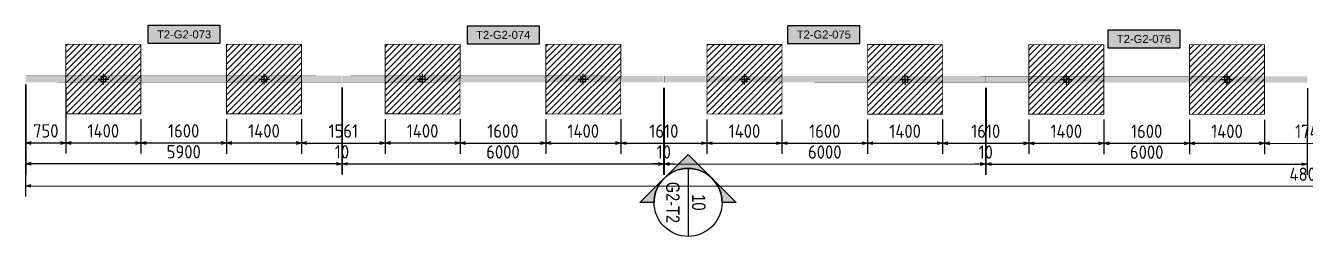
# Model space of a CAD drawing. Header units: centimetres. Extents: x -6122352 to 6876996, y -1694241 to 2592194.
# Drawn here: x 3305431 to 3329328, y 621639 to 625579 of the extents above; entities that cross this region are included whole.
import ezdxf
from ezdxf.enums import TextEntityAlignment as Align

# ---------------------------------------------------------------- set-up
doc = ezdxf.new("R2010")
doc.units = ezdxf.units.CM
doc.header["$MEASUREMENT"] = 0
doc.header["$PDMODE"] = 66
doc.header["$PDSIZE"] = 100
doc.linetypes.add('CENTER', pattern=[2, 1.25, -0.25, 0.25, -0.25])
doc.layers.get('Defpoints').update_dxf_attribs({"color": 255, "linetype": 'CENTER'})
for name, color, linetype in [('00-MI-DIM', 7, 'Continuous'), ('@MI-FOOTINGS', 7, 'Continuous'), ('@MI-TYPE-02', 6, 'Continuous'), ('PANEL-TAGS', 7, 'Continuous')]:
    doc.layers.add(name, color=color, linetype=linetype)
doc.styles.add('Arial Narrow', font='ARIALN.TTF', dxfattribs={"width": 0.95, "height": 500})
doc.styles.add('PANELTAG_STYLE', font='arial.ttf')
doc.styles.add('Schueco-BEMSTIL', font='isocpeur.ttf', dxfattribs={"width": 0.9})
doc.dimstyles.new('MI- JWC-TXT-2.5 MM', dxfattribs={"dimscale": 1.5, "dimtxt": 2.5, "dimasz": 1, "dimexe": 2, "dimexo": 1, "dimgap": 1, "dimtad": 1, "dimdec": 0, "dimdsep": 46, "dimtxsty": 'Schueco-BEMSTIL', "dimblk": 'OPEN30', "dimcen": 0, "dimdle": 2, "dimclrd": 140, "dimclre": 8, "dimclrt": 40, "dimadec": 0, "dimazin": 2, "dimtfac": 1, "dimtdec": 0, "dimtix": 1, "dimtmove": 2, "dimatfit": 3, "dimldrblk": 'OPEN', "dimfxl": 2, "dimlwd": -1, "dimlwe": -1, "dimarcsym": 0})

# ---------------------------------------------------------------- blocks, each defined once
blk = doc.blocks.new('_Open30')
at = {"color": 0, "linetype": 'ByBlock', "lineweight": -2}
for p, q in [((-1, 0.27), (0, 0)), ((0, 0), (-1, -0.27)), ((0, 0), (-1, 0))]:
    blk.add_line(p, q, dxfattribs=at)
blk = doc.blocks.new('*D958')
at = {"layer": '00-MI-DIM', "color": 8, "transparency": 16777216}
for p, q in [((436944, -191370), (438571, -191370)), ((436947, -197270), (438570, -197270))]:
    blk.add_line(p, q, dxfattribs=at)
at = {"layer": '00-MI-DIM', "color": 140, "transparency": 16777216}
blk.add_line((438371, -191470), (438370, -197170), dxfattribs=at)
at = {"layer": 'Defpoints', "color": 0, "transparency": 16777216}
for p in [(436844, -191370), (436847, -197270), (438370, -197270)]:
    blk.add_point(p, dxfattribs=at)
at = {"layer": '00-MI-DIM', "color": 140, "transparency": 16777216, "xscale": 100, "yscale": 100, "zscale": 100}
for p, rotation in [((438371, -191370), 89.98973417893167), ((438370, -197270), 269.9897341789317)]:
    blk.add_blockref('_Open30', p, dxfattribs=dict(at, rotation=rotation))
at = {"layer": '00-MI-DIM', "color": 40, "transparency": 16777216, "insert": (438146, -194320), "char_height": 250, "attachment_point": 5, "rotation": 89.9897, "style": 'Schueco-BEMSTIL'}
blk.add_mtext('5900', dxfattribs=at)
blk = doc.blocks.new('_Open')
at = {"color": 0, "linetype": 'ByBlock', "lineweight": -2}
for p, q in [((-1, 0), (0, 0)), ((-1, 0), (0, 0)), ((0, 0), (-1, 0))]:
    blk.add_line(p, q, dxfattribs=at)
blk = doc.blocks.new('*D959')
at = {"layer": '00-MI-DIM', "color": 140, "transparency": 16777216}
for p, q in [((438371, -191260), (438371, -191160)), ((438371, -191370), (438371, -191360)), ((438371, -191470), (438371, -191570))]:
    blk.add_line(p, q, dxfattribs=at)
at = {"layer": '00-MI-DIM', "color": 8, "transparency": 16777216}
for p, q in [((436944, -191360), (438571, -191360)), ((436944, -191370), (438571, -191370))]:
    blk.add_line(p, q, dxfattribs=at)
at = {"layer": 'Defpoints', "color": 0, "transparency": 16777216}
for p in [(436844, -191360), (436844, -191370), (438371, -191360)]:
    blk.add_point(p, dxfattribs=at)
at = {"layer": '00-MI-DIM', "color": 140, "transparency": 16777216, "xscale": 100, "yscale": 100, "zscale": 100}
for p, rotation in [((438371, -191360), 269.9897341789317), ((438371, -191370), 89.98973417893167)]:
    blk.add_blockref('_Open30', p, dxfattribs=dict(at, rotation=rotation))
at = {"layer": '00-MI-DIM', "color": 40, "transparency": 16777216, "insert": (438146, -191365), "char_height": 250, "attachment_point": 5, "rotation": 89.9897, "style": 'Schueco-BEMSTIL'}
blk.add_mtext('10', dxfattribs=at)
blk = doc.blocks.new('*D960')
at = {"layer": '00-MI-DIM', "color": 8, "transparency": 16777216}
for p, q in [((436946, -185360), (438572, -185360)), ((436944, -191360), (438571, -191360))]:
    blk.add_line(p, q, dxfattribs=at)
at = {"layer": '00-MI-DIM', "color": 140, "transparency": 16777216}
blk.add_line((438371, -191260), (438372, -185460), dxfattribs=at)
at = {"layer": 'Defpoints', "color": 0, "transparency": 16777216}
for p in [(436846, -185360), (438372, -185360), (436844, -191360)]:
    blk.add_point(p, dxfattribs=at)
at = {"layer": '00-MI-DIM', "color": 140, "transparency": 16777216, "xscale": 100, "yscale": 100, "zscale": 100}
for p, rotation in [((438372, -185360), 89.98973417893167), ((438371, -191360), 269.9897341789317)]:
    blk.add_blockref('_Open30', p, dxfattribs=dict(at, rotation=rotation))
at = {"layer": '00-MI-DIM', "color": 40, "transparency": 16777216, "insert": (438147, -188360), "char_height": 250, "attachment_point": 5, "rotation": 89.9897, "style": 'Schueco-BEMSTIL'}
blk.add_mtext('6000', dxfattribs=at)
blk = doc.blocks.new('*D961')
at = {"layer": '00-MI-DIM', "color": 140, "transparency": 16777216}
for p, q in [((438372, -185250), (438372, -185150)), ((438372, -185360), (438372, -185350)), ((438372, -185460), (438372, -185560))]:
    blk.add_line(p, q, dxfattribs=at)
at = {"layer": '00-MI-DIM', "color": 8, "transparency": 16777216}
for p, q in [((436946, -185350), (438572, -185350)), ((436946, -185360), (438572, -185360))]:
    blk.add_line(p, q, dxfattribs=at)
at = {"layer": 'Defpoints', "color": 0, "transparency": 16777216}
for p in [(436846, -185350), (436846, -185360), (438372, -185350)]:
    blk.add_point(p, dxfattribs=at)
at = {"layer": '00-MI-DIM', "color": 140, "transparency": 16777216, "xscale": 100, "yscale": 100, "zscale": 100}
for p, rotation in [((438372, -185350), 269.9897341789317), ((438372, -185360), 89.98973417893167)]:
    blk.add_blockref('_Open30', p, dxfattribs=dict(at, rotation=rotation))
at = {"layer": '00-MI-DIM', "color": 40, "transparency": 16777216, "insert": (438147, -185355), "char_height": 250, "attachment_point": 5, "rotation": 89.9897, "style": 'Schueco-BEMSTIL'}
blk.add_mtext('10', dxfattribs=at)
blk = doc.blocks.new('*D962')
at = {"layer": '00-MI-DIM', "color": 8, "transparency": 16777216}
for p, q in [((436949, -179350), (438573, -179350)), ((436946, -185350), (438572, -185350))]:
    blk.add_line(p, q, dxfattribs=at)
at = {"layer": '00-MI-DIM', "color": 140, "transparency": 16777216}
blk.add_line((438372, -185250), (438373, -179450), dxfattribs=at)
at = {"layer": 'Defpoints', "color": 0, "transparency": 16777216}
for p in [(436849, -179350), (438373, -179350), (436846, -185350)]:
    blk.add_point(p, dxfattribs=at)
at = {"layer": '00-MI-DIM', "color": 140, "transparency": 16777216, "xscale": 100, "yscale": 100, "zscale": 100}
for p, rotation in [((438373, -179350), 89.98973417893167), ((438372, -185350), 269.9897341789317)]:
    blk.add_blockref('_Open30', p, dxfattribs=dict(at, rotation=rotation))
at = {"layer": '00-MI-DIM', "color": 40, "transparency": 16777216, "insert": (438148, -182350), "char_height": 250, "attachment_point": 5, "rotation": 89.9897, "style": 'Schueco-BEMSTIL'}
blk.add_mtext('6000', dxfattribs=at)
blk = doc.blocks.new('*D963')
at = {"layer": '00-MI-DIM', "color": 140, "transparency": 16777216}
for p, q in [((438373, -179240), (438373, -179140)), ((438373, -179350), (438373, -179340)), ((438373, -179450), (438373, -179550))]:
    blk.add_line(p, q, dxfattribs=at)
at = {"layer": '00-MI-DIM', "color": 8, "transparency": 16777216}
for p, q in [((436949, -179340), (438573, -179340)), ((436949, -179350), (438573, -179350))]:
    blk.add_line(p, q, dxfattribs=at)
at = {"layer": 'Defpoints', "color": 0, "transparency": 16777216}
for p in [(436849, -179340), (436849, -179350), (438373, -179340)]:
    blk.add_point(p, dxfattribs=at)
at = {"layer": '00-MI-DIM', "color": 140, "transparency": 16777216, "xscale": 100, "yscale": 100, "zscale": 100}
for p, rotation in [((438373, -179350), 89.98973417893167), ((438373, -179340), 269.9897341789317)]:
    blk.add_blockref('_Open30', p, dxfattribs=dict(at, rotation=rotation))
at = {"layer": '00-MI-DIM', "color": 40, "transparency": 16777216, "insert": (438148, -179345), "char_height": 250, "attachment_point": 5, "rotation": 89.9897, "style": 'Schueco-BEMSTIL'}
blk.add_mtext('10', dxfattribs=at)
blk = doc.blocks.new('*D964')
at = {"layer": '00-MI-DIM', "color": 8, "transparency": 16777216}
for p, q in [((436951, -173340), (438574, -173340)), ((436949, -179340), (438573, -179340))]:
    blk.add_line(p, q, dxfattribs=at)
at = {"layer": '00-MI-DIM', "color": 140, "transparency": 16777216}
blk.add_line((438373, -179240), (438374, -173440), dxfattribs=at)
at = {"layer": 'Defpoints', "color": 0, "transparency": 16777216}
for p in [(436851, -173340), (438374, -173340), (436849, -179340)]:
    blk.add_point(p, dxfattribs=at)
at = {"layer": '00-MI-DIM', "color": 140, "transparency": 16777216, "xscale": 100, "yscale": 100, "zscale": 100}
for p, rotation in [((438374, -173340), 89.98973417893167), ((438373, -179340), 269.9897341789317)]:
    blk.add_blockref('_Open30', p, dxfattribs=dict(at, rotation=rotation))
at = {"layer": '00-MI-DIM', "color": 40, "transparency": 16777216, "insert": (438149, -176340), "char_height": 250, "attachment_point": 5, "rotation": 89.9897, "style": 'Schueco-BEMSTIL'}
blk.add_mtext('6000', dxfattribs=at)
blk = doc.blocks.new('*D972')
at = {"layer": '00-MI-DIM', "color": 8, "transparency": 16777216}
for p, q in [((436895, -149271), (438991, -149272)), ((436887, -197272), (438982, -197272))]:
    blk.add_line(p, q, dxfattribs=at)
at = {"layer": '00-MI-DIM', "color": 140, "transparency": 16777216}
blk.add_line((438782, -197172), (438791, -149372), dxfattribs=at)
at = {"layer": 'Defpoints', "color": 0, "transparency": 16777216}
for p in [(436795, -149271), (438791, -149272), (436787, -197272)]:
    blk.add_point(p, dxfattribs=at)
at = {"layer": '00-MI-DIM', "color": 140, "transparency": 16777216, "xscale": 100, "yscale": 100, "zscale": 100}
for p, rotation in [((438791, -149272), 89.98973417893167), ((438782, -197272), 269.9897341789317)]:
    blk.add_blockref('_Open30', p, dxfattribs=dict(at, rotation=rotation))
at = {"layer": '00-MI-DIM', "color": 40, "transparency": 16777216, "insert": (438561, -173272), "char_height": 250, "attachment_point": 5, "rotation": 89.9897, "style": 'Schueco-BEMSTIL'}
blk.add_mtext('48000', dxfattribs=at)
blk = doc.blocks.new('T2-FOOTING PLAN')
at = {"layer": '@MI-FOOTINGS', "transparency": 33554679}
h = blk.add_hatch(dxfattribs=at)
h.set_pattern_fill('ANSI31', color=8, scale=650)
h.paths.add_polyline_path([(-700, 650), (700, 650), (700, -650), (-700, -650)])
at = {"layer": '@MI-FOOTINGS', "color": 160, "true_color": 0x3340f0, "const_width": 15}
blk.add_lwpolyline([(-700, 650), (700, 650), (700, -650), (-700, -650)], close=True, dxfattribs=at)
at = {"layer": '@MI-FOOTINGS', "color": 30}
blk.add_point((0, 0), dxfattribs=at)
blk = doc.blocks.new('*D939')
at = {"layer": '00-MI-DIM', "color": 8, "transparency": 16777216}
for p, q in [((436946, -196521), (438180, -196521)), ((436887, -197271), (438180, -197271))]:
    blk.add_line(p, q, dxfattribs=at)
at = {"layer": '00-MI-DIM', "color": 140, "transparency": 16777216}
blk.add_line((437980, -197171), (437980, -196621), dxfattribs=at)
at = {"layer": 'Defpoints', "color": 0, "transparency": 16777216}
for p in [(436846, -196521), (437980, -196521), (436787, -197271)]:
    blk.add_point(p, dxfattribs=at)
at = {"layer": '00-MI-DIM', "color": 140, "transparency": 16777216, "xscale": 100, "yscale": 100, "zscale": 100}
for p, rotation in [((437980, -196521), 89.98973417893167), ((437980, -197271), 269.9897341789317)]:
    blk.add_blockref('_Open30', p, dxfattribs=dict(at, rotation=rotation))
at = {"layer": '00-MI-DIM', "color": 40, "transparency": 16777216, "insert": (437755, -196896), "char_height": 250, "attachment_point": 5, "rotation": 89.9897, "style": 'Schueco-BEMSTIL'}
blk.add_mtext('750', dxfattribs=at)
blk = doc.blocks.new('*D940')
at = {"layer": '00-MI-DIM', "color": 8, "transparency": 16777216}
for p, q in [((437537, -195121), (438180, -195121)), ((436946, -196521), (438180, -196521))]:
    blk.add_line(p, q, dxfattribs=at)
at = {"layer": '00-MI-DIM', "color": 140, "transparency": 16777216}
blk.add_line((437980, -196421), (437980, -195221), dxfattribs=at)
at = {"layer": 'Defpoints', "color": 0, "transparency": 16777216}
for p in [(437437, -195121), (437980, -195121), (436846, -196521)]:
    blk.add_point(p, dxfattribs=at)
at = {"layer": '00-MI-DIM', "color": 140, "transparency": 16777216, "xscale": 100, "yscale": 100, "zscale": 100}
for p, rotation in [((437980, -195121), 89.98973417893167), ((437980, -196521), 269.9897341789317)]:
    blk.add_blockref('_Open30', p, dxfattribs=dict(at, rotation=rotation))
at = {"layer": '00-MI-DIM', "color": 40, "transparency": 16777216, "insert": (437755, -195821), "char_height": 250, "attachment_point": 5, "rotation": 89.9897, "style": 'Schueco-BEMSTIL'}
blk.add_mtext('1400', dxfattribs=at)
blk = doc.blocks.new('*D941')
at = {"layer": '00-MI-DIM', "color": 8, "transparency": 16777216}
for p, q in [((437537, -193521), (438181, -193521)), ((437537, -195121), (438180, -195121))]:
    blk.add_line(p, q, dxfattribs=at)
at = {"layer": '00-MI-DIM', "color": 140, "transparency": 16777216}
blk.add_line((437980, -195021), (437981, -193621), dxfattribs=at)
at = {"layer": 'Defpoints', "color": 0, "transparency": 16777216}
for p in [(437437, -193521), (437981, -193521), (437437, -195121)]:
    blk.add_point(p, dxfattribs=at)
at = {"layer": '00-MI-DIM', "color": 140, "transparency": 16777216, "xscale": 100, "yscale": 100, "zscale": 100}
for p, rotation in [((437981, -193521), 89.98973417893167), ((437980, -195121), 269.9897341789317)]:
    blk.add_blockref('_Open30', p, dxfattribs=dict(at, rotation=rotation))
at = {"layer": '00-MI-DIM', "color": 40, "transparency": 16777216, "insert": (437755, -194321), "char_height": 250, "attachment_point": 5, "rotation": 89.9897, "style": 'Schueco-BEMSTIL'}
blk.add_mtext('1600', dxfattribs=at)
blk = doc.blocks.new('*D942')
at = {"layer": '00-MI-DIM', "color": 8, "transparency": 16777216}
for p, q in [((437537, -192121), (438181, -192121)), ((437537, -193521), (438181, -193521))]:
    blk.add_line(p, q, dxfattribs=at)
at = {"layer": '00-MI-DIM', "color": 140, "transparency": 16777216}
blk.add_line((437981, -193421), (437981, -192221), dxfattribs=at)
at = {"layer": 'Defpoints', "color": 0, "transparency": 16777216}
for p in [(437437, -192121), (437981, -192121), (437437, -193521)]:
    blk.add_point(p, dxfattribs=at)
at = {"layer": '00-MI-DIM', "color": 140, "transparency": 16777216, "xscale": 100, "yscale": 100, "zscale": 100}
for p, rotation in [((437981, -192121), 89.98973417893167), ((437981, -193521), 269.9897341789317)]:
    blk.add_blockref('_Open30', p, dxfattribs=dict(at, rotation=rotation))
at = {"layer": '00-MI-DIM', "color": 40, "transparency": 16777216, "insert": (437756, -192821), "char_height": 250, "attachment_point": 5, "rotation": 89.9897, "style": 'Schueco-BEMSTIL'}
blk.add_mtext('1400', dxfattribs=at)
blk = doc.blocks.new('*D943')
at = {"layer": '00-MI-DIM', "color": 8, "transparency": 16777216}
for p, q in [((437537, -190560), (438181, -190560)), ((437537, -192121), (438181, -192121))]:
    blk.add_line(p, q, dxfattribs=at)
at = {"layer": '00-MI-DIM', "color": 140, "transparency": 16777216}
blk.add_line((437981, -192021), (437981, -190660), dxfattribs=at)
at = {"layer": 'Defpoints', "color": 0, "transparency": 16777216}
for p in [(437437, -190560), (437981, -190560), (437437, -192121)]:
    blk.add_point(p, dxfattribs=at)
at = {"layer": '00-MI-DIM', "color": 140, "transparency": 16777216, "xscale": 100, "yscale": 100, "zscale": 100}
for p, rotation in [((437981, -190560), 89.98973417893167), ((437981, -192121), 269.9897341789317)]:
    blk.add_blockref('_Open30', p, dxfattribs=dict(at, rotation=rotation))
at = {"layer": '00-MI-DIM', "color": 40, "transparency": 16777216, "insert": (437756, -191340), "char_height": 250, "attachment_point": 5, "rotation": 89.9897, "style": 'Schueco-BEMSTIL'}
blk.add_mtext('1561', dxfattribs=at)
blk = doc.blocks.new('*D944')
at = {"layer": '00-MI-DIM', "color": 8, "transparency": 16777216}
for p, q in [((437537, -189160), (438180, -189160)), ((437537, -190560), (438180, -190560))]:
    blk.add_line(p, q, dxfattribs=at)
at = {"layer": '00-MI-DIM', "color": 140, "transparency": 16777216}
blk.add_line((437980, -190460), (437980, -189260), dxfattribs=at)
at = {"layer": 'Defpoints', "color": 0, "transparency": 16777216}
for p in [(437437, -189160), (437980, -189160), (437437, -190560)]:
    blk.add_point(p, dxfattribs=at)
at = {"layer": '00-MI-DIM', "color": 140, "transparency": 16777216, "xscale": 100, "yscale": 100, "zscale": 100}
for p, rotation in [((437980, -189160), 89.98973417893167), ((437980, -190560), 269.9897341789317)]:
    blk.add_blockref('_Open30', p, dxfattribs=dict(at, rotation=rotation))
at = {"layer": '00-MI-DIM', "color": 40, "transparency": 16777216, "insert": (437755, -189860), "char_height": 250, "attachment_point": 5, "rotation": 89.9897, "style": 'Schueco-BEMSTIL'}
blk.add_mtext('1400', dxfattribs=at)
blk = doc.blocks.new('*D945')
at = {"layer": '00-MI-DIM', "color": 8, "transparency": 16777216}
for p, q in [((437537, -187560), (438182, -187560)), ((437537, -189160), (438181, -189160))]:
    blk.add_line(p, q, dxfattribs=at)
at = {"layer": '00-MI-DIM', "color": 140, "transparency": 16777216}
blk.add_line((437981, -189060), (437982, -187660), dxfattribs=at)
at = {"layer": 'Defpoints', "color": 0, "transparency": 16777216}
for p in [(437437, -187560), (437982, -187560), (437437, -189160)]:
    blk.add_point(p, dxfattribs=at)
at = {"layer": '00-MI-DIM', "color": 140, "transparency": 16777216, "xscale": 100, "yscale": 100, "zscale": 100}
for p, rotation in [((437982, -187560), 89.98973417893167), ((437981, -189160), 269.9897341789317)]:
    blk.add_blockref('_Open30', p, dxfattribs=dict(at, rotation=rotation))
at = {"layer": '00-MI-DIM', "color": 40, "transparency": 16777216, "insert": (437757, -188360), "char_height": 250, "attachment_point": 5, "rotation": 89.9897, "style": 'Schueco-BEMSTIL'}
blk.add_mtext('1600', dxfattribs=at)
blk = doc.blocks.new('*D946')
at = {"layer": '00-MI-DIM', "color": 8, "transparency": 16777216}
for p, q in [((437537, -186160), (438182, -186160)), ((437537, -187560), (438182, -187560))]:
    blk.add_line(p, q, dxfattribs=at)
at = {"layer": '00-MI-DIM', "color": 140, "transparency": 16777216}
blk.add_line((437982, -187460), (437982, -186260), dxfattribs=at)
at = {"layer": 'Defpoints', "color": 0, "transparency": 16777216}
for p in [(437437, -186160), (437982, -186160), (437437, -187560)]:
    blk.add_point(p, dxfattribs=at)
at = {"layer": '00-MI-DIM', "color": 140, "transparency": 16777216, "xscale": 100, "yscale": 100, "zscale": 100}
for p, rotation in [((437982, -186160), 89.98973417893167), ((437982, -187560), 269.9897341789317)]:
    blk.add_blockref('_Open30', p, dxfattribs=dict(at, rotation=rotation))
at = {"layer": '00-MI-DIM', "color": 40, "transparency": 16777216, "insert": (437757, -186860), "char_height": 250, "attachment_point": 5, "rotation": 89.9897, "style": 'Schueco-BEMSTIL'}
blk.add_mtext('1400', dxfattribs=at)
blk = doc.blocks.new('*D947')
at = {"layer": '00-MI-DIM', "color": 8, "transparency": 16777216}
for p, q in [((437539, -184550), (438182, -184550)), ((437537, -186160), (438182, -186160))]:
    blk.add_line(p, q, dxfattribs=at)
at = {"layer": '00-MI-DIM', "color": 140, "transparency": 16777216}
blk.add_line((437982, -186060), (437982, -184650), dxfattribs=at)
at = {"layer": 'Defpoints', "color": 0, "transparency": 16777216}
for p in [(437439, -184550), (437982, -184550), (437437, -186160)]:
    blk.add_point(p, dxfattribs=at)
at = {"layer": '00-MI-DIM', "color": 140, "transparency": 16777216, "xscale": 100, "yscale": 100, "zscale": 100}
for p, rotation in [((437982, -184550), 89.98973417893167), ((437982, -186160), 269.9897341789317)]:
    blk.add_blockref('_Open30', p, dxfattribs=dict(at, rotation=rotation))
at = {"layer": '00-MI-DIM', "color": 40, "transparency": 16777216, "insert": (437757, -185355), "char_height": 250, "attachment_point": 5, "rotation": 89.9897, "style": 'Schueco-BEMSTIL'}
blk.add_mtext('1610', dxfattribs=at)
blk = doc.blocks.new('*D948')
at = {"layer": '00-MI-DIM', "color": 8, "transparency": 16777216}
for p, q in [((437539, -183150), (438182, -183150)), ((437539, -184550), (438182, -184550))]:
    blk.add_line(p, q, dxfattribs=at)
at = {"layer": '00-MI-DIM', "color": 140, "transparency": 16777216}
blk.add_line((437982, -184450), (437982, -183250), dxfattribs=at)
at = {"layer": 'Defpoints', "color": 0, "transparency": 16777216}
for p in [(437439, -183150), (437982, -183150), (437439, -184550)]:
    blk.add_point(p, dxfattribs=at)
at = {"layer": '00-MI-DIM', "color": 140, "transparency": 16777216, "xscale": 100, "yscale": 100, "zscale": 100}
for p, rotation in [((437982, -183150), 89.98973417893167), ((437982, -184550), 269.9897341789317)]:
    blk.add_blockref('_Open30', p, dxfattribs=dict(at, rotation=rotation))
at = {"layer": '00-MI-DIM', "color": 40, "transparency": 16777216, "insert": (437757, -183850), "char_height": 250, "attachment_point": 5, "rotation": 89.9897, "style": 'Schueco-BEMSTIL'}
blk.add_mtext('1400', dxfattribs=at)
blk = doc.blocks.new('*D949')
at = {"layer": '00-MI-DIM', "color": 8, "transparency": 16777216}
for p, q in [((437539, -181550), (438183, -181550)), ((437539, -183150), (438182, -183150))]:
    blk.add_line(p, q, dxfattribs=at)
at = {"layer": '00-MI-DIM', "color": 140, "transparency": 16777216}
blk.add_line((437982, -183050), (437983, -181650), dxfattribs=at)
at = {"layer": 'Defpoints', "color": 0, "transparency": 16777216}
for p in [(437439, -181550), (437983, -181550), (437439, -183150)]:
    blk.add_point(p, dxfattribs=at)
at = {"layer": '00-MI-DIM', "color": 140, "transparency": 16777216, "xscale": 100, "yscale": 100, "zscale": 100}
for p, rotation in [((437983, -181550), 89.98973417893167), ((437982, -183150), 269.9897341789317)]:
    blk.add_blockref('_Open30', p, dxfattribs=dict(at, rotation=rotation))
at = {"layer": '00-MI-DIM', "color": 40, "transparency": 16777216, "insert": (437758, -182350), "char_height": 250, "attachment_point": 5, "rotation": 89.9897, "style": 'Schueco-BEMSTIL'}
blk.add_mtext('1600', dxfattribs=at)
blk = doc.blocks.new('*D950')
at = {"layer": '00-MI-DIM', "color": 8, "transparency": 16777216}
for p, q in [((437540, -180150), (438183, -180150)), ((437539, -181550), (438183, -181550))]:
    blk.add_line(p, q, dxfattribs=at)
at = {"layer": '00-MI-DIM', "color": 140, "transparency": 16777216}
blk.add_line((437983, -181450), (437983, -180250), dxfattribs=at)
at = {"layer": 'Defpoints', "color": 0, "transparency": 16777216}
for p in [(437440, -180150), (437983, -180150), (437439, -181550)]:
    blk.add_point(p, dxfattribs=at)
at = {"layer": '00-MI-DIM', "color": 140, "transparency": 16777216, "xscale": 100, "yscale": 100, "zscale": 100}
for p, rotation in [((437983, -180150), 89.98973417893167), ((437983, -181550), 269.9897341789317)]:
    blk.add_blockref('_Open30', p, dxfattribs=dict(at, rotation=rotation))
at = {"layer": '00-MI-DIM', "color": 40, "transparency": 16777216, "insert": (437758, -180850), "char_height": 250, "attachment_point": 5, "rotation": 89.9897, "style": 'Schueco-BEMSTIL'}
blk.add_mtext('1400', dxfattribs=at)
blk = doc.blocks.new('*D951')
at = {"layer": '00-MI-DIM', "color": 8, "transparency": 16777216}
for p, q in [((437541, -178540), (438183, -178540)), ((437540, -180150), (438183, -180150))]:
    blk.add_line(p, q, dxfattribs=at)
at = {"layer": '00-MI-DIM', "color": 140, "transparency": 16777216}
blk.add_line((437983, -180050), (437983, -178640), dxfattribs=at)
at = {"layer": 'Defpoints', "color": 0, "transparency": 16777216}
for p in [(437441, -178540), (437983, -178540), (437440, -180150)]:
    blk.add_point(p, dxfattribs=at)
at = {"layer": '00-MI-DIM', "color": 140, "transparency": 16777216, "xscale": 100, "yscale": 100, "zscale": 100}
for p, rotation in [((437983, -178540), 89.98973417893167), ((437983, -180150), 269.9897341789317)]:
    blk.add_blockref('_Open30', p, dxfattribs=dict(at, rotation=rotation))
at = {"layer": '00-MI-DIM', "color": 40, "transparency": 16777216, "insert": (437758, -179345), "char_height": 250, "attachment_point": 5, "rotation": 89.9897, "style": 'Schueco-BEMSTIL'}
blk.add_mtext('1610', dxfattribs=at)
blk = doc.blocks.new('*D952')
at = {"layer": '00-MI-DIM', "color": 8, "transparency": 16777216}
for p, q in [((437541, -177140), (438184, -177140)), ((437541, -178540), (438183, -178540))]:
    blk.add_line(p, q, dxfattribs=at)
at = {"layer": '00-MI-DIM', "color": 140, "transparency": 16777216}
blk.add_line((437983, -178440), (437984, -177240), dxfattribs=at)
at = {"layer": 'Defpoints', "color": 0, "transparency": 16777216}
for p in [(437441, -177140), (437984, -177140), (437441, -178540)]:
    blk.add_point(p, dxfattribs=at)
at = {"layer": '00-MI-DIM', "color": 140, "transparency": 16777216, "xscale": 100, "yscale": 100, "zscale": 100}
for p, rotation in [((437984, -177140), 89.98973417893167), ((437983, -178540), 269.9897341789317)]:
    blk.add_blockref('_Open30', p, dxfattribs=dict(at, rotation=rotation))
at = {"layer": '00-MI-DIM', "color": 40, "transparency": 16777216, "insert": (437758, -177840), "char_height": 250, "attachment_point": 5, "rotation": 89.9897, "style": 'Schueco-BEMSTIL'}
blk.add_mtext('1400', dxfattribs=at)
blk = doc.blocks.new('*D953')
at = {"layer": '00-MI-DIM', "color": 8, "transparency": 16777216}
for p, q in [((437541, -175540), (438184, -175540)), ((437541, -177140), (438184, -177140))]:
    blk.add_line(p, q, dxfattribs=at)
at = {"layer": '00-MI-DIM', "color": 140, "transparency": 16777216}
blk.add_line((437984, -177040), (437984, -175640), dxfattribs=at)
at = {"layer": 'Defpoints', "color": 0, "transparency": 16777216}
for p in [(437441, -175540), (437984, -175540), (437441, -177140)]:
    blk.add_point(p, dxfattribs=at)
at = {"layer": '00-MI-DIM', "color": 140, "transparency": 16777216, "xscale": 100, "yscale": 100, "zscale": 100}
for p, rotation in [((437984, -175540), 89.98973417893167), ((437984, -177140), 269.9897341789317)]:
    blk.add_blockref('_Open30', p, dxfattribs=dict(at, rotation=rotation))
at = {"layer": '00-MI-DIM', "color": 40, "transparency": 16777216, "insert": (437759, -176340), "char_height": 250, "attachment_point": 5, "rotation": 89.9897, "style": 'Schueco-BEMSTIL'}
blk.add_mtext('1600', dxfattribs=at)
blk = doc.blocks.new('*D954')
at = {"layer": '00-MI-DIM', "color": 8, "transparency": 16777216}
for p, q in [((437542, -174140), (438184, -174140)), ((437541, -175540), (438184, -175540))]:
    blk.add_line(p, q, dxfattribs=at)
at = {"layer": '00-MI-DIM', "color": 140, "transparency": 16777216}
blk.add_line((437984, -175440), (437984, -174240), dxfattribs=at)
at = {"layer": 'Defpoints', "color": 0, "transparency": 16777216}
for p in [(437442, -174140), (437984, -174140), (437441, -175540)]:
    blk.add_point(p, dxfattribs=at)
at = {"layer": '00-MI-DIM', "color": 140, "transparency": 16777216, "xscale": 100, "yscale": 100, "zscale": 100}
for p, rotation in [((437984, -174140), 89.98973417893167), ((437984, -175540), 269.9897341789317)]:
    blk.add_blockref('_Open30', p, dxfattribs=dict(at, rotation=rotation))
at = {"layer": '00-MI-DIM', "color": 40, "transparency": 16777216, "insert": (437759, -174840), "char_height": 250, "attachment_point": 5, "rotation": 89.9897, "style": 'Schueco-BEMSTIL'}
blk.add_mtext('1400', dxfattribs=at)
blk = doc.blocks.new('*D955')
at = {"layer": '00-MI-DIM', "color": 8, "transparency": 16777216}
for p, q in [((437543, -172400), (438184, -172400)), ((437542, -174140), (438184, -174140))]:
    blk.add_line(p, q, dxfattribs=at)
at = {"layer": '00-MI-DIM', "color": 140, "transparency": 16777216}
blk.add_line((437984, -174040), (437984, -172500), dxfattribs=at)
at = {"layer": 'Defpoints', "color": 0, "transparency": 16777216}
for p in [(437443, -172400), (437984, -172400), (437442, -174140)]:
    blk.add_point(p, dxfattribs=at)
at = {"layer": '00-MI-DIM', "color": 140, "transparency": 16777216, "xscale": 100, "yscale": 100, "zscale": 100}
for p, rotation in [((437984, -172400), 89.98973417893167), ((437984, -174140), 269.9897341789317)]:
    blk.add_blockref('_Open30', p, dxfattribs=dict(at, rotation=rotation))
at = {"layer": '00-MI-DIM', "color": 40, "transparency": 16777216, "insert": (437759, -173270), "char_height": 250, "attachment_point": 5, "rotation": 89.9897, "style": 'Schueco-BEMSTIL'}
blk.add_mtext('1740', dxfattribs=at)
blk = doc.blocks.new('*U1430')
h = blk.add_hatch(color=94)
edge = h.paths.add_edge_path()
edge.add_line((0, -6.35), (0, -8.98))
edge.add_line((0, -8.98), (-8.98, 0))
edge.add_line((-8.98, 0), (0, 8.98))
edge.add_line((0, 8.98), (0, 6.35))
edge.add_arc((0, 0), 6.35, 90, 270)
at = {"color": 94}
blk.add_line((-6.35, 0), (6.35, 0), dxfattribs=at)
for points in [[(0, -6.35), (0, -8.98), (-8.98, 0), (0, 8.98), (0, 6.35, 1)], [(-4.49, 4.49, 0.414214), (-4.49, -4.49), (-8.98, 0), (-4.49, 4.49)]]:
    blk.add_lwpolyline(points, format="xyb", close=True)
blk.add_circle((0, 0), 6.35, dxfattribs=at)
at = {"style": 'Arial Narrow', "width": 0.95, "flags": 8}
blk.add_attdef('VIEWNUMBER', text='', height=2.5, dxfattribs=at).set_placement((0, 0), align=Align.BOTTOM_CENTER)
blk.add_attdef('SHEETNUMBER', text='', height=2.5, dxfattribs=at).set_placement((0, -1.59), align=Align.TOP_CENTER)
blk = doc.blocks.new('PANELTAG')
at = {"layer": 'PANEL-TAGS', "color": 1}
blk.add_lwpolyline([(-13.5, -3.3), (13.5, -3.3), (13.5, 3.3), (-13.5, 3.3)], close=True, dxfattribs=at)
at = {"layer": 'PANEL-TAGS', "color": 40, "true_color": 0xffd700}
blk.add_solid([(-13.5, -3.3), (13.5, -3.3), (-13.5, 3.3), (13.5, 3.3)], dxfattribs=at)
at = {"layer": 'PANEL-TAGS', "color": 5, "style": 'PANELTAG_STYLE'}
blk.add_attdef('TAGNO', text='', height=3, dxfattribs=at).set_placement((0, 0), align=Align.CENTER)
blk = doc.blocks.new('T2-PARTITION WALL')
at = {"layer": '@MI-TYPE-02'}
h = blk.add_hatch(color=256, dxfattribs=at)
h.dxf.hatch_style = 1
h.paths.add_polyline_path([(-71, -42098.6), (-68.9, -48000.4), (51.1, -48000.4), (49, -42098.6)])
h.paths.add_polyline_path([(-68.9, -36088.6), (-71, -42088.6), (49, -42088.6), (51.1, -36088.6)])
h.paths.add_polyline_path([(-66.8, -30078.6), (-68.9, -36078.6), (51.1, -36078.6), (53.2, -30078.6)])
h.paths.add_polyline_path([(-64.6, -24068.6), (-66.8, -30068.6), (53.2, -30068.6), (55.4, -24068.6)])
h.paths.add_polyline_path([(-64.6, -23929), (-63.5, -17929), (56.5, -17929.1), (55.4, -23929.1)])
h.paths.add_polyline_path([(-63.5, -17919), (-62.4, -11919), (57.6, -11919.1), (56.5, -17919.1)])
h.paths.add_polyline_path([(-62.4, -11909), (-61.4, -5909), (58.6, -5909.1), (57.6, -11909.1)])
h.paths.add_polyline_path([(-61.4, -5899), (-60, 0), (60, 0), (58.6, -5899.1)])
at = {"layer": '@MI-TYPE-02', "const_width": 2.5}
for points in [[(-64.6, -24068.6), (-66.8, -30068.6), (53.2, -30068.6), (55.4, -24068.6)], [(-66.8, -30078.6), (-68.9, -36078.6), (51.1, -36078.6), (53.2, -30078.6)], [(-68.9, -36088.6), (-71, -42088.6), (49, -42088.6), (51.1, -36088.6)], [(-71, -42098.6), (-68.9, -48000.4), (51.1, -48000.4), (49, -42098.6)]]:
    blk.add_lwpolyline(points, close=True, dxfattribs=at)
at = {"layer": '@MI-FOOTINGS', "rotation": 89.98973417812736}
for p in [(-3.8, -25568.6), (-4.4, -28568.6), (-6, -31578.6), (-6.5, -34578.6), (-8.1, -37588.6), (-8.6, -40588.6), (-8.1, -43549.5), (-8.6, -46549.5)]:
    blk.add_blockref('T2-FOOTING PLAN', p, dxfattribs=at)
at = {"layer": '00-MI-DIM'}
for base, p1, p2, picture, middle, set_off in [((1995.4, -0.4), (-8.9, -48000.4), (0, 0), '*D972', (1766.1, -24000.5), (-436795.4, 149271.2)), ((1189, -23129.3), (646.3, -24868.7), (647.2, -23129.2), '*D955', (963.9, -23999), (-436795.4, 149271.2)), ((1188.7, -24868.8), (646.1, -26268.7), (646.3, -24868.7), '*D954', (963.6, -25568.8), (-436795.4, 149271.2)), ((1188.5, -26268.8), (645.8, -27868.7), (646.1, -26268.7), '*D953', (963.3, -27068.8), (-436795.4, 149271.2)), ((1188.2, -27868.8), (645.5, -29268.7), (645.8, -27868.7), '*D952', (963, -28568.8), (-436795.4, 149271.2)), ((1187.9, -29268.8), (644.2, -30878.7), (645.5, -29268.7), '*D951', (962.8, -30073.8), (-436795.4, 149271.2)), ((1187.6, -30878.8), (643.9, -32278.7), (644.2, -30878.7), '*D950', (962.5, -31578.8), (-436795.4, 149271.2)), ((1187.4, -32278.8), (643.6, -33878.7), (643.9, -32278.7), '*D949', (962.2, -33078.8), (-436795.4, 149271.2)), ((1187.1, -33878.8), (643.4, -35278.7), (643.6, -33878.7), '*D948', (962, -34578.8), (-436795.4, 149271.2)), ((1186.8, -35278.8), (642, -36888.7), (643.4, -35278.7), '*D947', (961.7, -36083.8), (-436795.4, 149271.2)), ((1186.5, -36888.8), (641.8, -38288.7), (642, -36888.7), '*D946', (961.4, -37588.8), (-436795.4, 149271.2)), ((1186.3, -38288.8), (641.5, -39888.7), (641.8, -38288.7), '*D945', (961.2, -39088.8), (-436795.4, 149271.2)), ((1184.9, -39888.8), (641.3, -41288.7), (641.5, -39888.7), '*D944', (959.8, -40588.8), (-436795.4, 149271.2)), ((1185.8, -41288.8), (642, -42849.6), (641.3, -41288.7), '*D943', (960.6, -42069.2), (-436795.4, 149271.2)), ((1574.7, -47998.7), (49, -42098.6), (51.1, -47998.4), '*D958', (1350.2, -45048.8), (-436795.4, 149271.2)), ((1185.5, -42849.7), (641.8, -44249.6), (642, -42849.6), '*D942', (960.4, -43549.7), (-436795.4, 149271.2)), ((1185.2, -44249.7), (641.5, -45849.6), (641.8, -44249.6), '*D941', (960.1, -45049.7), (-436795.4, 149271.2)), ((1184.9, -45849.7), (50.9, -47249.5), (641.5, -45849.6), '*D940', (959.8, -46549.7), (-436795.4, 149271.2)), ((1184.6936, -47249.7226), (-8.8736, -47999.9681), (50.8526, -47249.5194), '*D939', (959.6263, -47624.912), (-436795.3779, 149271.1765))]:
    dim = blk.add_linear_dim(base=base, p1=p1, p2=p2, angle=89.98973, dimstyle='MI- JWC-TXT-2.5 MM', dxfattribs=at)
    dim.commit()
    dim.dimension.update_dxf_attribs({"geometry": picture, "text_midpoint": middle, "insert": set_off})
for base, p1, p2, picture, middle in [((1579, -24068.9), (53.2, -30068.6), (55.4, -24068.6), '*D964', (1578.5, -27068.9)), ((1577.9, -30068.9), (53.2, -30078.6), (53.2, -30068.6), '*D963', (1577.9, -30073.9)), ((1577.9, -30078.9), (51.1, -36078.6), (53.2, -30078.6), '*D962', (1577.4, -33078.9)), ((1576.9, -36078.9), (51.1, -36088.6), (51.1, -36078.6), '*D961', (1576.9, -36083.9)), ((1576.9, -36088.9), (49, -42088.6), (51.1, -36088.6), '*D960', (1576.3, -39088.9)), ((1575.8, -42088.9), (49, -42098.6), (49, -42088.6), '*D959', (1575.8, -42093.9))]:
    dim = blk.add_linear_dim(base=base, p1=p1, p2=p2, angle=89.98973, dimstyle='MI- JWC-TXT-2.5 MM', dxfattribs=at)
    dim.commit()
    dim.dimension.update_dxf_attribs({"geometry": picture, "text_midpoint": middle, "dimtype": 128, "insert": (-436795.4, 149271.2)})

msp = doc.modelspace()

# ---------------------------------------------------------------- block references
at = {"rotation": 269.9897341781636}
msp.add_blockref('T2-PARTITION WALL', (3353432.41395, 624562.81181), dxfattribs=at)
at = {"layer": '00-MI-DIM'}
ref = msp.add_blockref('*U1430', (3317800.40834, 622274.21099), dxfattribs=dict(at, xscale=100, yscale=100, zscale=100, rotation=269.9897341781636))
ref.add_attrib('VIEWNUMBER', '10', dxfattribs={"layer": '0', "height": 250, "rotation": 269.989734172, "style": 'Arial Narrow', "width": 0.95}).set_placement((3317800.40834, 622274.21099), align=Align.BOTTOM_CENTER)
ref.add_attrib('SHEETNUMBER', 'G2-T2', dxfattribs={"layer": '0', "height": 250, "rotation": 269.989734172, "style": 'Arial Narrow', "width": 0.95}).set_placement((3317641.65834, 622274.23944), align=Align.TOP_CENTER)
at = {"layer": 'PANEL-TAGS'}
ref = msp.add_blockref('PANELTAG', (3308389.57662, 625414.0638), dxfattribs=dict(at, xscale=50.00000000000002, yscale=50.00000000000002, zscale=50.00000000000002, rotation=359.9897341781636))
ref.add_attrib('TAGNO', 'T2-G2-073', dxfattribs={"color": 5, "height": 150, "rotation": 359.989734179, "style": 'PANELTAG_STYLE'}).set_placement((3308389.57662, 625414.0638), align=Align.MIDDLE_CENTER)
ref = msp.add_blockref('PANELTAG', (3314348.91206, 625405.64158), dxfattribs=dict(at, xscale=50.00000000000002, yscale=50.00000000000002, zscale=50.00000000000002, rotation=359.9897341781636))
ref.add_attrib('TAGNO', 'T2-G2-074', dxfattribs={"color": 5, "height": 150, "rotation": 359.989734179, "style": 'PANELTAG_STYLE'}).set_placement((3314348.91206, 625405.64158), align=Align.MIDDLE_CENTER)
ref = msp.add_blockref('PANELTAG', (3320334.88524, 625411.80039), dxfattribs=dict(at, xscale=50.00000000000002, yscale=50.00000000000002, zscale=50.00000000000002, rotation=359.9897341781636))
ref.add_attrib('TAGNO', 'T2-G2-075', dxfattribs={"color": 5, "height": 150, "rotation": 359.989734179, "style": 'PANELTAG_STYLE'}).set_placement((3320334.88524, 625411.80039), align=Align.MIDDLE_CENTER)
ref = msp.add_blockref('PANELTAG', (3326311.82946, 625329.67295), dxfattribs=dict(at, xscale=50.00000000000002, yscale=50.00000000000002, zscale=50.00000000000002, rotation=359.9897341781636))
ref.add_attrib('TAGNO', 'T2-G2-076', dxfattribs={"color": 5, "height": 150, "rotation": 359.989734179, "style": 'PANELTAG_STYLE'}).set_placement((3326311.82946, 625329.67295), align=Align.MIDDLE_CENTER)

doc.saveas('drawing.dxf')
